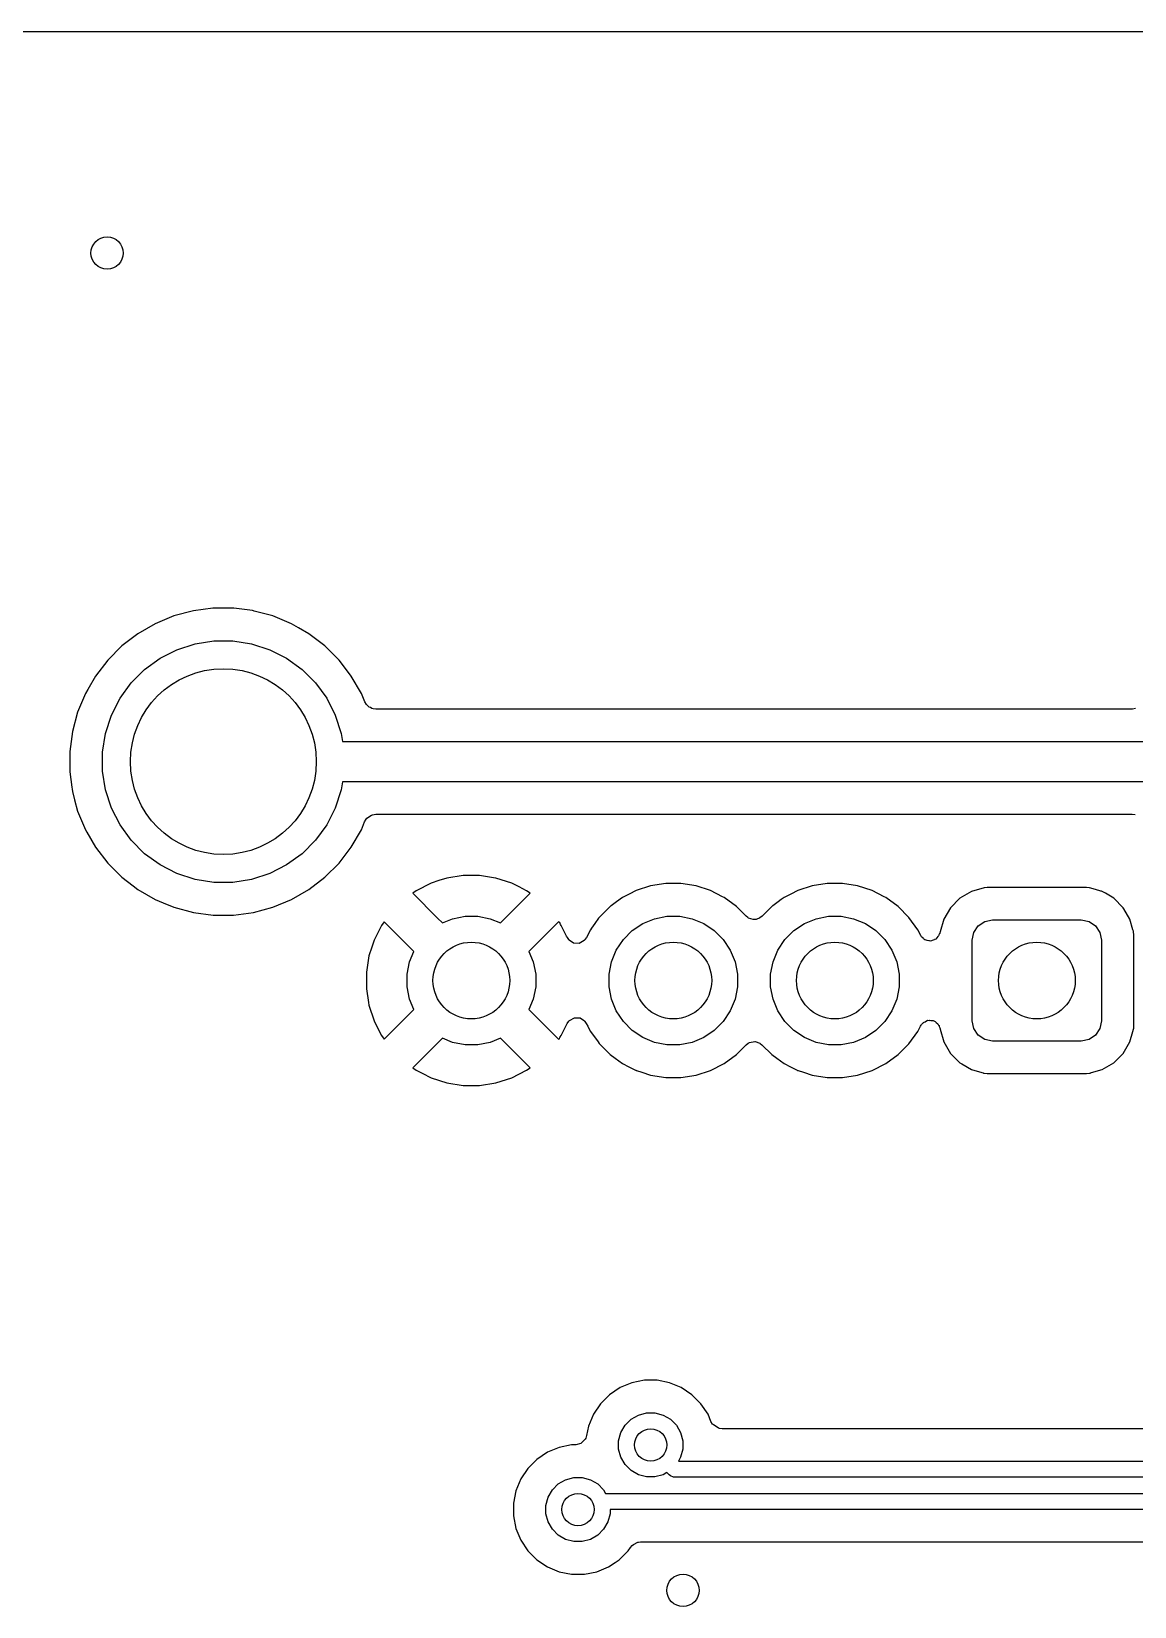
# Model space of a CAD drawing. Header units: inches. Extents: x 0.71 to 7.56, y -5.16 to -0.79.
# Drawn here: x 1.6 to 2.137, y -1.555 to -0.787 of the extents above; entities that cross this region are included whole.
import ezdxf

# ---------------------------------------------------------------- set-up
doc = ezdxf.new("R2010")
doc.units = ezdxf.units.IN
doc.header["$MEASUREMENT"] = 0
doc.layers.add('BLACK', color=250, linetype='CONTINUOUS')

msp = doc.modelspace()

# ---------------------------------------------------------------- linework, layer by layer
at = {"layer": 'BLACK', "linetype": 'CONTINUOUS'}
for p, q in [((0.90583, -0.78742), (3.14402, -0.78742)), ((1.6692, -1.0723), (1.66014, -1.07606)), ((1.67868, -1.06976), (1.6692, -1.0723)), ((1.68824, -1.06851), (1.67868, -1.06976)), ((1.68832, -1.06849), (1.68824, -1.06851)), ((1.6884, -1.06848), (1.68832, -1.06849)), ((1.69821, -1.06848), (1.6884, -1.06848)), ((1.6884, -1.06848), (1.6884, -1.06848)), ((1.6884, -1.06848), (1.6884, -1.06848)), ((1.69829, -1.06849), (1.69821, -1.06848)), ((1.69821, -1.06848), (1.69821, -1.06848)), ((1.69821, -1.06848), (1.69821, -1.06848)), ((1.69837, -1.06851), (1.69829, -1.06849)), ((1.70746, -1.0697), (1.69837, -1.06851)), ((1.70794, -1.06976), (1.70746, -1.0697)), ((1.70746, -1.0697), (1.70746, -1.0697)), ((1.7084, -1.06989), (1.70794, -1.06976)), ((1.70794, -1.06976), (1.70794, -1.06976)), ((1.70794, -1.06976), (1.70794, -1.06976)), ((1.71741, -1.0723), (1.7084, -1.06989)), ((1.7084, -1.06989), (1.7084, -1.06989)), ((1.72647, -1.07606), (1.71741, -1.0723)), ((1.65165, -1.08096), (1.64387, -1.08693)), ((1.66014, -1.07606), (1.65165, -1.08096)), ((1.66014, -1.07606), (1.66014, -1.07606)), ((1.66014, -1.07606), (1.66014, -1.07606)), ((1.66014, -1.07606), (1.66014, -1.07606)), ((1.66014, -1.07606), (1.66014, -1.07606)), ((1.66014, -1.07606), (1.66014, -1.07606)), ((1.72991, -1.07804), (1.72647, -1.07606)), ((1.72647, -1.07606), (1.72647, -1.07606)), ((1.72647, -1.07606), (1.72647, -1.07606)), ((1.73497, -1.08096), (1.72991, -1.07804)), ((1.74275, -1.08693), (1.73497, -1.08096)), ((1.64387, -1.08693), (1.63693, -1.09387)), ((1.64387, -1.08693), (1.64387, -1.08693)), ((1.64387, -1.08693), (1.64387, -1.08693)), ((1.66245, -1.09295), (1.67071, -1.08875)), ((1.67071, -1.08875), (1.67952, -1.08588)), ((1.67952, -1.08588), (1.68867, -1.08443)), ((1.68867, -1.08443), (1.69794, -1.08443)), ((1.69794, -1.08443), (1.70709, -1.08588)), ((1.70709, -1.08588), (1.71591, -1.08875)), ((1.71591, -1.08875), (1.72416, -1.09295)), ((1.74968, -1.09387), (1.74275, -1.08693)), ((1.74275, -1.08693), (1.74275, -1.08693)), ((1.74275, -1.08693), (1.74275, -1.08693)), ((1.74275, -1.08693), (1.74275, -1.08693)), ((1.63693, -1.09387), (1.63096, -1.10165)), ((1.63693, -1.09387), (1.63693, -1.09387)), ((1.63693, -1.09387), (1.63693, -1.09387)), ((1.65495, -1.0984), (1.66245, -1.09295)), ((1.72416, -1.09295), (1.73166, -1.0984)), ((1.75524, -1.10111), (1.74968, -1.09387)), ((1.74968, -1.09387), (1.74968, -1.09387)), ((1.74968, -1.09387), (1.74968, -1.09387)), ((1.74968, -1.09387), (1.74968, -1.09387)), ((1.63096, -1.10165), (1.62723, -1.1081)), ((1.64295, -1.11245), (1.6484, -1.10495)), ((1.6484, -1.10495), (1.65495, -1.0984)), ((1.73166, -1.0984), (1.73821, -1.10495)), ((1.73821, -1.10495), (1.74366, -1.11245)), ((1.75565, -1.10165), (1.75524, -1.10111)), ((1.76056, -1.11014), (1.75565, -1.10165)), ((1.62606, -1.11014), (1.6223, -1.1192)), ((1.62723, -1.1081), (1.62606, -1.11014)), ((1.62606, -1.11014), (1.62606, -1.11014)), ((1.62606, -1.11014), (1.62606, -1.11014)), ((1.62606, -1.11014), (1.62606, -1.11014)), ((1.63875, -1.12071), (1.64295, -1.11245)), ((1.74366, -1.11245), (1.74787, -1.12071)), ((1.7622, -1.1141), (1.76056, -1.11014)), ((1.76056, -1.11014), (1.76056, -1.11014)), ((1.6223, -1.1192), (1.61976, -1.12868)), ((1.63588, -1.12952), (1.63875, -1.12071)), ((1.74787, -1.12071), (1.75073, -1.12952)), ((1.76302, -1.11543), (1.7622, -1.1141)), ((1.76325, -1.1157), (1.76302, -1.11543)), ((1.76337, -1.11584), (1.76325, -1.1157)), ((1.76442, -1.11675), (1.76337, -1.11584)), ((1.76509, -1.11695), (1.76442, -1.11675)), ((1.76568, -1.11733), (1.76509, -1.11695)), ((1.76627, -1.1175), (1.76568, -1.11733)), ((1.76765, -1.1177), (1.76627, -1.1175)), ((2.13636, -1.1177), (1.76765, -1.1177)), ((2.1379, -1.11745), (2.13636, -1.1177)), ((1.61976, -1.12868), (1.61848, -1.1384)), ((1.63443, -1.13867), (1.63588, -1.12952)), ((1.75073, -1.12952), (1.75136, -1.13346)), ((1.75136, -1.13346), (2.15258, -1.13346)), ((1.61848, -1.1384), (1.61848, -1.1384)), ((1.61848, -1.1384), (1.61848, -1.1384)), ((1.61848, -1.1384), (1.61848, -1.14821)), ((1.63443, -1.14794), (1.63443, -1.13867)), ((1.61848, -1.14821), (1.61848, -1.14821)), ((1.61848, -1.14821), (1.61948, -1.15574)), ((1.63588, -1.15709), (1.63443, -1.14794)), ((1.61948, -1.15574), (1.61961, -1.15678)), ((1.61961, -1.15678), (1.61976, -1.15794)), ((1.61976, -1.15794), (1.62082, -1.16187)), ((1.63875, -1.16591), (1.63588, -1.15709)), ((1.75073, -1.15709), (1.74787, -1.16591)), ((1.75136, -1.15315), (1.75073, -1.15709)), ((2.15258, -1.15315), (1.75136, -1.15315)), ((1.62082, -1.16187), (1.6223, -1.16741)), ((1.64295, -1.17416), (1.63875, -1.16591)), ((1.74787, -1.16591), (1.74366, -1.17416)), ((1.6223, -1.16741), (1.6223, -1.16741)), ((1.6223, -1.16741), (1.62606, -1.17647)), ((1.6484, -1.18166), (1.64295, -1.17416)), ((1.74366, -1.17416), (1.73821, -1.18166)), ((1.76056, -1.17647), (1.76217, -1.17258)), ((1.76217, -1.17258), (1.76288, -1.17138)), ((1.76288, -1.17138), (1.76326, -1.17091)), ((1.76326, -1.17091), (1.76552, -1.16934)), ((1.76552, -1.16934), (1.76603, -1.16917)), ((1.76603, -1.16917), (1.76757, -1.16892)), ((1.76757, -1.16892), (2.13629, -1.16892)), ((2.13629, -1.16892), (2.13766, -1.16912)), ((1.62606, -1.17647), (1.62606, -1.17647)), ((1.62606, -1.17647), (1.62606, -1.17647)), ((1.62606, -1.17647), (1.62606, -1.17647)), ((1.62606, -1.17647), (1.62672, -1.17762)), ((1.62672, -1.17762), (1.63096, -1.18497)), ((1.65495, -1.18821), (1.6484, -1.18166)), ((1.73821, -1.18166), (1.73166, -1.18821)), ((1.75565, -1.18497), (1.76056, -1.17647)), ((1.63096, -1.18497), (1.63693, -1.19275)), ((1.66245, -1.19366), (1.65495, -1.18821)), ((1.73166, -1.18821), (1.72416, -1.19366)), ((1.74968, -1.19275), (1.75565, -1.18497)), ((1.63693, -1.19275), (1.63693, -1.19275)), ((1.63693, -1.19275), (1.63693, -1.19275)), ((1.63693, -1.19275), (1.63693, -1.19275)), ((1.63693, -1.19275), (1.64387, -1.19968)), ((1.67071, -1.19787), (1.66245, -1.19366)), ((1.72416, -1.19366), (1.71591, -1.19787)), ((1.74275, -1.19968), (1.74968, -1.19275)), ((1.64387, -1.19968), (1.64387, -1.19968)), ((1.64387, -1.19968), (1.64387, -1.19968)), ((1.64387, -1.19968), (1.64387, -1.19968)), ((1.64387, -1.19968), (1.64936, -1.2039)), ((1.64936, -1.2039), (1.65165, -1.20565)), ((1.67952, -1.20073), (1.67071, -1.19787)), ((1.68867, -1.20218), (1.67952, -1.20073)), ((1.69794, -1.20218), (1.68867, -1.20218)), ((1.70709, -1.20073), (1.69794, -1.20218)), ((1.71591, -1.19787), (1.70709, -1.20073)), ((1.73497, -1.20565), (1.74275, -1.19968)), ((1.79453, -1.20257), (1.78735, -1.20623)), ((1.79836, -1.20132), (1.79453, -1.20257)), ((1.80219, -1.20008), (1.79836, -1.20132)), ((1.81014, -1.19882), (1.80219, -1.20008)), ((1.80219, -1.20008), (1.80219, -1.20008)), ((1.80219, -1.20008), (1.80219, -1.20008)), ((1.8182, -1.19882), (1.81014, -1.19882)), ((1.81014, -1.19882), (1.81014, -1.19882)), ((1.82597, -1.20005), (1.8182, -1.19882)), ((1.8182, -1.19882), (1.8182, -1.19882)), ((1.82616, -1.20008), (1.82597, -1.20005)), ((1.83382, -1.20257), (1.82616, -1.20008)), ((1.83742, -1.2044), (1.83382, -1.20257)), ((1.841, -1.20623), (1.83742, -1.2044)), ((1.90153, -1.2039), (1.89446, -1.2062)), ((1.90888, -1.20274), (1.90153, -1.2039)), ((1.90153, -1.2039), (1.90153, -1.2039)), ((1.90153, -1.2039), (1.90153, -1.2039)), ((1.91632, -1.20274), (1.90888, -1.20274)), ((1.90888, -1.20274), (1.90888, -1.20274)), ((1.90888, -1.20274), (1.90888, -1.20274)), ((1.92367, -1.2039), (1.91632, -1.20274)), ((1.91632, -1.20274), (1.91632, -1.20274)), ((1.91632, -1.20274), (1.91632, -1.20274)), ((1.93074, -1.2062), (1.92367, -1.2039)), ((1.92367, -1.2039), (1.92367, -1.2039)), ((1.98027, -1.2039), (1.9732, -1.2062)), ((1.98762, -1.20274), (1.98027, -1.2039)), ((1.98027, -1.2039), (1.98027, -1.2039)), ((1.98027, -1.2039), (1.98027, -1.2039)), ((1.99506, -1.20274), (1.98762, -1.20274)), ((1.98762, -1.20274), (1.98762, -1.20274)), ((1.98762, -1.20274), (1.98762, -1.20274)), ((2.00241, -1.2039), (1.99506, -1.20274)), ((1.99506, -1.20274), (1.99506, -1.20274)), ((1.99506, -1.20274), (1.99506, -1.20274)), ((2.00948, -1.2062), (2.00241, -1.2039)), ((2.00241, -1.2039), (2.00241, -1.2039)), ((2.06407, -1.20482), (2.05786, -1.20662)), ((2.06552, -1.2047), (2.06407, -1.20482)), ((2.06407, -1.20482), (2.06407, -1.20482)), ((2.06407, -1.20482), (2.06407, -1.20482)), ((2.06407, -1.20482), (2.06407, -1.20482)), ((2.114, -1.2047), (2.06552, -1.2047)), ((2.06552, -1.2047), (2.06552, -1.2047)), ((2.06552, -1.2047), (2.06552, -1.2047)), ((2.11546, -1.20482), (2.114, -1.2047)), ((2.114, -1.2047), (2.114, -1.2047)), ((2.114, -1.2047), (2.114, -1.2047)), ((2.11833, -1.20565), (2.11546, -1.20482)), ((2.11546, -1.20482), (2.11546, -1.20482)), ((2.11546, -1.20482), (2.11546, -1.20482)), ((2.11546, -1.20482), (2.11546, -1.20482)), ((1.65165, -1.20565), (1.66014, -1.21056)), ((1.66014, -1.21056), (1.66014, -1.21056)), ((1.66014, -1.21056), (1.66399, -1.21215)), ((1.66399, -1.21215), (1.6692, -1.21431)), ((1.71741, -1.21431), (1.72647, -1.21056)), ((1.72647, -1.21056), (1.73497, -1.20565)), ((1.78735, -1.20623), (1.78559, -1.2075)), ((1.78559, -1.2075), (1.78559, -1.2075)), ((1.78559, -1.2075), (1.78559, -1.2075)), ((1.78559, -1.2075), (1.79762, -1.21953)), ((1.82832, -1.22193), (1.84275, -1.2075)), ((1.84275, -1.2075), (1.841, -1.20623)), ((1.841, -1.20623), (1.841, -1.20623)), ((1.84275, -1.2075), (1.84275, -1.2075)), ((1.84275, -1.2075), (1.84275, -1.2075)), ((1.84275, -1.2075), (1.84275, -1.2075)), ((1.84275, -1.2075), (1.84275, -1.2075)), ((1.88491, -1.2117), (1.88228, -1.21361)), ((1.88783, -1.20958), (1.88491, -1.2117)), ((1.88491, -1.2117), (1.88491, -1.2117)), ((1.88491, -1.2117), (1.88491, -1.2117)), ((1.89114, -1.20789), (1.88783, -1.20958)), ((1.89446, -1.2062), (1.89114, -1.20789)), ((1.93664, -1.20921), (1.93074, -1.2062)), ((1.93737, -1.20958), (1.93664, -1.20921)), ((1.93664, -1.20921), (1.93664, -1.20921)), ((1.94339, -1.21395), (1.93737, -1.20958)), ((1.93737, -1.20958), (1.93737, -1.20958)), ((1.93737, -1.20958), (1.93737, -1.20958)), ((1.96365, -1.2117), (1.96102, -1.21361)), ((1.96522, -1.21056), (1.96365, -1.2117)), ((1.96657, -1.20958), (1.96522, -1.21056)), ((1.96988, -1.20789), (1.96657, -1.20958)), ((1.9732, -1.2062), (1.96988, -1.20789)), ((2.01538, -1.20921), (2.00948, -1.2062)), ((2.01611, -1.20958), (2.01538, -1.20921)), ((2.01538, -1.20921), (2.01538, -1.20921)), ((2.02213, -1.21395), (2.01611, -1.20958)), ((2.01611, -1.20958), (2.01611, -1.20958)), ((2.01611, -1.20958), (2.01611, -1.20958)), ((2.05229, -1.20992), (2.04771, -1.21449)), ((2.05786, -1.20662), (2.05229, -1.20992)), ((2.05229, -1.20992), (2.05229, -1.20992)), ((2.05229, -1.20992), (2.05229, -1.20992)), ((2.05786, -1.20662), (2.05786, -1.20662)), ((2.121, -1.20643), (2.11833, -1.20565)), ((2.12131, -1.20647), (2.121, -1.20643)), ((2.12194, -1.20674), (2.12131, -1.20647)), ((2.1222, -1.20694), (2.12194, -1.20674)), ((2.12315, -1.2075), (2.1222, -1.20694)), ((2.12724, -1.20992), (2.12315, -1.2075)), ((2.12315, -1.2075), (2.12315, -1.2075)), ((2.13181, -1.21449), (2.12724, -1.20992)), ((2.12724, -1.20992), (2.12724, -1.20992)), ((2.12724, -1.20992), (2.12724, -1.20992)), ((1.6692, -1.21431), (1.67868, -1.21685)), ((1.67868, -1.21685), (1.6884, -1.21813)), ((1.6884, -1.21813), (1.6884, -1.21813)), ((1.6884, -1.21813), (1.69821, -1.21813)), ((1.69821, -1.21813), (1.70794, -1.21685)), ((1.69821, -1.21813), (1.69821, -1.21813)), ((1.70794, -1.21685), (1.71741, -1.21431)), ((1.79762, -1.21953), (1.80003, -1.22193)), ((1.80003, -1.22193), (1.80503, -1.21986)), ((1.80503, -1.21986), (1.81109, -1.21866)), ((1.81109, -1.21866), (1.81726, -1.21866)), ((1.81726, -1.21866), (1.82332, -1.21986)), ((1.82332, -1.21986), (1.82832, -1.22193)), ((1.87621, -1.21968), (1.87436, -1.22222)), ((1.87637, -1.21939), (1.87621, -1.21968)), ((1.88198, -1.21377), (1.87637, -1.21939)), ((1.88228, -1.21361), (1.88198, -1.21377)), ((1.88228, -1.21361), (1.88228, -1.21361)), ((1.89775, -1.22222), (1.90346, -1.21986)), ((1.90346, -1.21986), (1.90951, -1.21866)), ((1.90951, -1.21866), (1.91569, -1.21866)), ((1.91569, -1.21866), (1.92174, -1.21986)), ((1.92174, -1.21986), (1.92745, -1.22222)), ((1.94815, -1.21871), (1.94339, -1.21395)), ((1.94339, -1.21395), (1.94339, -1.21395)), ((1.94896, -1.21936), (1.94815, -1.21871)), ((1.94921, -1.21953), (1.94896, -1.21936)), ((1.95151, -1.22029), (1.94921, -1.21953)), ((1.95158, -1.22029), (1.95151, -1.22029)), ((1.95296, -1.22019), (1.95158, -1.22029)), ((1.95358, -1.21986), (1.95296, -1.22019)), ((1.95426, -1.21971), (1.95358, -1.21986)), ((1.9548, -1.21941), (1.95426, -1.21971)), ((1.95592, -1.21858), (1.9548, -1.21941)), ((1.96073, -1.21377), (1.95592, -1.21858)), ((1.96102, -1.21361), (1.96073, -1.21377)), ((1.97649, -1.22222), (1.9822, -1.21986)), ((1.9822, -1.21986), (1.98825, -1.21866)), ((1.98825, -1.21866), (1.99443, -1.21866)), ((1.99443, -1.21866), (2.00048, -1.21986)), ((2.00048, -1.21986), (2.00619, -1.22222)), ((2.02739, -1.21921), (2.02213, -1.21395)), ((2.03176, -1.22523), (2.02739, -1.21921)), ((2.04442, -1.22006), (2.04261, -1.22628)), ((2.04771, -1.21449), (2.04442, -1.22006)), ((2.04442, -1.22006), (2.04442, -1.22006)), ((2.04771, -1.21449), (2.04771, -1.21449)), ((2.04771, -1.21449), (2.04771, -1.21449)), ((2.06434, -1.22122), (2.06811, -1.22047)), ((2.06811, -1.22047), (2.11142, -1.22047)), ((2.11142, -1.22047), (2.11518, -1.22122)), ((2.13212, -1.215), (2.13181, -1.21449)), ((2.13181, -1.21449), (2.13181, -1.21449)), ((2.13181, -1.21449), (2.13181, -1.21449)), ((2.13181, -1.21449), (2.13181, -1.21449)), ((2.13511, -1.22006), (2.13212, -1.215)), ((2.13512, -1.2201), (2.13511, -1.22006)), ((2.13661, -1.22523), (2.13512, -1.2201)), ((1.7704, -1.22317), (1.76674, -1.23035)), ((1.77167, -1.22142), (1.7704, -1.22317)), ((1.78611, -1.23585), (1.77167, -1.22142)), ((1.77167, -1.22142), (1.77167, -1.22142)), ((1.77167, -1.22142), (1.77167, -1.22142)), ((1.85667, -1.22142), (1.84224, -1.23585)), ((1.85723, -1.22165), (1.85667, -1.22142)), ((1.8576, -1.2227), (1.85723, -1.22165)), ((1.85795, -1.22318), (1.8576, -1.2227)), ((1.86061, -1.22839), (1.85795, -1.22318)), ((1.85795, -1.22318), (1.85795, -1.22318)), ((1.87217, -1.22523), (1.87025, -1.229)), ((1.87277, -1.22441), (1.87217, -1.22523)), ((1.87217, -1.22523), (1.87217, -1.22523)), ((1.87436, -1.22222), (1.87277, -1.22441)), ((1.88825, -1.23002), (1.89262, -1.22565)), ((1.89262, -1.22565), (1.89775, -1.22222)), ((1.92745, -1.22222), (1.93258, -1.22565)), ((1.93258, -1.22565), (1.93695, -1.23002)), ((1.96699, -1.23002), (1.97136, -1.22565)), ((1.97136, -1.22565), (1.97649, -1.22222)), ((2.00619, -1.22222), (2.01132, -1.22565)), ((2.01132, -1.22565), (2.01569, -1.23002)), ((2.03237, -1.22641), (2.03176, -1.22523)), ((2.03244, -1.22656), (2.03237, -1.22641)), ((2.0332, -1.22806), (2.03244, -1.22656)), ((2.03359, -1.2287), (2.0332, -1.22806)), ((2.04179, -1.22827), (2.04145, -1.2286)), ((2.04205, -1.22782), (2.04179, -1.22827)), ((2.04218, -1.22763), (2.04205, -1.2278)), ((2.04205, -1.2278), (2.04205, -1.22782)), ((2.04237, -1.22713), (2.04218, -1.22763)), ((2.04256, -1.22653), (2.04237, -1.22713)), ((2.04257, -1.22641), (2.04255, -1.22641)), ((2.04255, -1.22641), (2.04256, -1.22653)), ((2.04258, -1.22642), (2.04257, -1.22641)), ((2.04257, -1.22641), (2.04257, -1.22641)), ((2.04257, -1.22641), (2.04257, -1.22641)), ((2.04261, -1.22628), (2.04258, -1.22642)), ((2.05827, -1.23031), (2.05902, -1.22655)), ((2.05902, -1.22655), (2.06115, -1.22336)), ((2.06115, -1.22336), (2.06434, -1.22122)), ((2.11518, -1.22122), (2.11838, -1.22336)), ((2.11838, -1.22336), (2.12051, -1.22655)), ((2.12051, -1.22655), (2.12126, -1.23031)), ((2.13684, -1.22602), (2.13661, -1.22523)), ((2.13691, -1.22628), (2.13684, -1.22602)), ((2.13703, -1.22773), (2.13691, -1.22628)), ((2.13703, -1.27227), (2.13703, -1.22773)), ((1.76565, -1.23372), (1.76425, -1.23802)), ((1.76674, -1.23035), (1.76565, -1.23372)), ((1.78403, -1.24086), (1.78611, -1.23585)), ((1.84224, -1.23585), (1.84431, -1.24086)), ((1.86096, -1.2291), (1.86061, -1.22839)), ((1.86162, -1.23008), (1.86096, -1.2291)), ((1.86171, -1.23018), (1.86162, -1.23008)), ((1.86186, -1.23035), (1.86171, -1.23018)), ((1.86398, -1.23178), (1.86186, -1.23035)), ((1.86673, -1.23189), (1.86398, -1.23178)), ((1.8691, -1.23051), (1.86673, -1.23189)), ((1.86945, -1.23014), (1.8691, -1.23051)), ((1.8695, -1.23007), (1.86945, -1.23014)), ((1.87025, -1.229), (1.8695, -1.23007)), ((1.88246, -1.24086), (1.88482, -1.23515)), ((1.88482, -1.23515), (1.88825, -1.23002)), ((1.93695, -1.23002), (1.94038, -1.23515)), ((1.94038, -1.23515), (1.94274, -1.24086)), ((1.9612, -1.24086), (1.96356, -1.23515)), ((1.96356, -1.23515), (1.96699, -1.23002)), ((2.01569, -1.23002), (2.01912, -1.23515)), ((2.01912, -1.23515), (2.02148, -1.24086)), ((2.03361, -1.22872), (2.03359, -1.2287)), ((2.03428, -1.22932), (2.03361, -1.22872)), ((2.03455, -1.22969), (2.03428, -1.22932)), ((2.03482, -1.2298), (2.03455, -1.22969)), ((2.0352, -1.23013), (2.03482, -1.2298)), ((2.03525, -1.23016), (2.0352, -1.23013)), ((2.03638, -1.23042), (2.03525, -1.23016)), ((2.03525, -1.23016), (2.03525, -1.23016)), ((2.03711, -1.2307), (2.03638, -1.23042)), ((2.0374, -1.23065), (2.03711, -1.2307)), ((2.03793, -1.23077), (2.0374, -1.23065)), ((2.03926, -1.23028), (2.03793, -1.23077)), ((2.0398, -1.23018), (2.03926, -1.23028)), ((2.03996, -1.23003), (2.0398, -1.23018)), ((2.04052, -1.22982), (2.03996, -1.23003)), ((2.04145, -1.2286), (2.04052, -1.22982)), ((2.05827, -1.26969), (2.05827, -1.23031)), ((2.12126, -1.23031), (2.12126, -1.26969)), ((1.76425, -1.23802), (1.76299, -1.24597)), ((1.76425, -1.23802), (1.76425, -1.23802)), ((1.76425, -1.23802), (1.76425, -1.23802)), ((1.78283, -1.24691), (1.78403, -1.24086)), ((1.84431, -1.24086), (1.84552, -1.24691)), ((1.88125, -1.24691), (1.88246, -1.24086)), ((1.94274, -1.24086), (1.94394, -1.24691)), ((1.95999, -1.24691), (1.9612, -1.24086)), ((2.02148, -1.24086), (2.02268, -1.24691)), ((1.76299, -1.24597), (1.76299, -1.25403)), ((1.78283, -1.25309), (1.78283, -1.24691)), ((1.84552, -1.24691), (1.84552, -1.25309)), ((1.88125, -1.25309), (1.88125, -1.24691)), ((1.94394, -1.24691), (1.94394, -1.25309)), ((1.95999, -1.25309), (1.95999, -1.24691)), ((2.02268, -1.24691), (2.02268, -1.25309)), ((1.76299, -1.25403), (1.76406, -1.26074)), ((1.78403, -1.25914), (1.78283, -1.25309)), ((1.84552, -1.25309), (1.84431, -1.25914)), ((1.88246, -1.25914), (1.88125, -1.25309)), ((1.94394, -1.25309), (1.94274, -1.25914)), ((1.9612, -1.25914), (1.95999, -1.25309)), ((2.02268, -1.25309), (2.02148, -1.25914)), ((1.76406, -1.26074), (1.76425, -1.26198)), ((1.76425, -1.26198), (1.76674, -1.26965)), ((1.77167, -1.27858), (1.78611, -1.26415)), ((1.78611, -1.26415), (1.78403, -1.25914)), ((1.84431, -1.25914), (1.84224, -1.26415)), ((1.84224, -1.26415), (1.85667, -1.27858)), ((1.88482, -1.26485), (1.88246, -1.25914)), ((1.88825, -1.26998), (1.88482, -1.26485)), ((1.94038, -1.26485), (1.93695, -1.26998)), ((1.94274, -1.25914), (1.94038, -1.26485)), ((1.96356, -1.26485), (1.9612, -1.25914)), ((1.96699, -1.26998), (1.96356, -1.26485)), ((2.01912, -1.26485), (2.01569, -1.26998)), ((2.02148, -1.25914), (2.01912, -1.26485)), ((1.76674, -1.26965), (1.76867, -1.27344)), ((1.76867, -1.27344), (1.7704, -1.27683)), ((1.85795, -1.27682), (1.86092, -1.271)), ((1.86092, -1.271), (1.86172, -1.26986)), ((1.86172, -1.26986), (1.86207, -1.26949)), ((1.86207, -1.26949), (1.86444, -1.26811)), ((1.86444, -1.26811), (1.86719, -1.26822)), ((1.86719, -1.26822), (1.8693, -1.26965)), ((1.8693, -1.26965), (1.86954, -1.26992)), ((1.86954, -1.26992), (1.8702, -1.2709)), ((1.8702, -1.2709), (1.8709, -1.27227)), ((1.8709, -1.27227), (1.87164, -1.27372)), ((1.87164, -1.27372), (1.87217, -1.27477)), ((1.89262, -1.27435), (1.88825, -1.26998)), ((1.89775, -1.27778), (1.89262, -1.27435)), ((1.93258, -1.27435), (1.92745, -1.27778)), ((1.93695, -1.26998), (1.93258, -1.27435)), ((1.97136, -1.27435), (1.96699, -1.26998)), ((1.97649, -1.27778), (1.97136, -1.27435)), ((2.01132, -1.27435), (2.00619, -1.27778)), ((2.01569, -1.26998), (2.01132, -1.27435)), ((2.03176, -1.27477), (2.03306, -1.27223)), ((2.03306, -1.27223), (2.0334, -1.27183)), ((2.0334, -1.27183), (2.03355, -1.27146)), ((2.03355, -1.27146), (2.03386, -1.2711)), ((2.03386, -1.2711), (2.03416, -1.27077)), ((2.03416, -1.27077), (2.03445, -1.2706)), ((2.03445, -1.2706), (2.03455, -1.27049)), ((2.03455, -1.27049), (2.0349, -1.27024)), ((2.0349, -1.27024), (2.03535, -1.27008)), ((2.03535, -1.27008), (2.03654, -1.26939)), ((2.03654, -1.26939), (2.03723, -1.26941)), ((2.03723, -1.26941), (2.03749, -1.26932)), ((2.03749, -1.26932), (2.03803, -1.26945)), ((2.03803, -1.26945), (2.03929, -1.2695)), ((2.03929, -1.2695), (2.0398, -1.26987)), ((2.0398, -1.26987), (2.04017, -1.26995)), ((2.04017, -1.26995), (2.04069, -1.27049)), ((2.04069, -1.27049), (2.04153, -1.27109)), ((2.04153, -1.27109), (2.04157, -1.27113)), ((2.04157, -1.27113), (2.04184, -1.27168)), ((2.04184, -1.27168), (2.04208, -1.27193)), ((2.04208, -1.27193), (2.04216, -1.27235)), ((2.04216, -1.27235), (2.0425, -1.27305)), ((2.0425, -1.27305), (2.04251, -1.27307)), ((2.04251, -1.27307), (2.04258, -1.27358)), ((2.04258, -1.27358), (2.04259, -1.27358)), ((2.04259, -1.27358), (2.04259, -1.27358)), ((2.04259, -1.27358), (2.04259, -1.27358)), ((2.04259, -1.27358), (2.04261, -1.27372)), ((2.04261, -1.27372), (2.04261, -1.27372)), ((2.04261, -1.27372), (2.04442, -1.27994)), ((2.05902, -1.27345), (2.05827, -1.26969)), ((2.06115, -1.27664), (2.05902, -1.27345)), ((2.12051, -1.27345), (2.11838, -1.27664)), ((2.12126, -1.26969), (2.12051, -1.27345)), ((2.13657, -1.27489), (2.13691, -1.27372)), ((2.13691, -1.27372), (2.13696, -1.27315)), ((2.13691, -1.27372), (2.13691, -1.27372)), ((2.13696, -1.27315), (2.13703, -1.27227)), ((1.7704, -1.27683), (1.7704, -1.27683)), ((1.7704, -1.27683), (1.77167, -1.27858)), ((1.77167, -1.27858), (1.77167, -1.27858)), ((1.77167, -1.27858), (1.77167, -1.27858)), ((1.77167, -1.27858), (1.77167, -1.27858)), ((1.80003, -1.27807), (1.78559, -1.2925)), ((1.80503, -1.28014), (1.80003, -1.27807)), ((1.81109, -1.28134), (1.80503, -1.28014)), ((1.81726, -1.28134), (1.81109, -1.28134)), ((1.82332, -1.28014), (1.81726, -1.28134)), ((1.82832, -1.27807), (1.82332, -1.28014)), ((1.84275, -1.2925), (1.82832, -1.27807)), ((1.85667, -1.27858), (1.85706, -1.27842)), ((1.85667, -1.27858), (1.85667, -1.27858)), ((1.85667, -1.27858), (1.85667, -1.27858)), ((1.85667, -1.27858), (1.85667, -1.27858)), ((1.85706, -1.27842), (1.85734, -1.27785)), ((1.85734, -1.27785), (1.85741, -1.27758)), ((1.85741, -1.27758), (1.8575, -1.27743)), ((1.8575, -1.27743), (1.85795, -1.27682)), ((1.85795, -1.27682), (1.85795, -1.27682)), ((1.87217, -1.27477), (1.87593, -1.27994)), ((1.87593, -1.27994), (1.87653, -1.28077)), ((1.87653, -1.28077), (1.87655, -1.28079)), ((1.87655, -1.28079), (1.88181, -1.28605)), ((1.90346, -1.28014), (1.89775, -1.27778)), ((1.90951, -1.28134), (1.90346, -1.28014)), ((1.91569, -1.28134), (1.90951, -1.28134)), ((1.92174, -1.28014), (1.91569, -1.28134)), ((1.92745, -1.27778), (1.92174, -1.28014)), ((1.94339, -1.28605), (1.94802, -1.28142)), ((1.94802, -1.28142), (1.94913, -1.28059)), ((1.94913, -1.28059), (1.94967, -1.28029)), ((1.94967, -1.28029), (1.95236, -1.27971)), ((1.95236, -1.27971), (1.95243, -1.27971)), ((1.95243, -1.27971), (1.95472, -1.28047)), ((1.95472, -1.28047), (1.95498, -1.28064)), ((1.95498, -1.28064), (1.95579, -1.28129)), ((1.95579, -1.28129), (1.96055, -1.28605)), ((1.9822, -1.28014), (1.97649, -1.27778)), ((1.98825, -1.28134), (1.9822, -1.28014)), ((1.99443, -1.28134), (1.98825, -1.28134)), ((2.00048, -1.28014), (1.99443, -1.28134)), ((2.00619, -1.27778), (2.00048, -1.28014)), ((2.02213, -1.28605), (2.02739, -1.28079)), ((2.02739, -1.28079), (2.03176, -1.27477)), ((2.04442, -1.27994), (2.04442, -1.27994)), ((2.04442, -1.27994), (2.04771, -1.28551)), ((2.06434, -1.27878), (2.06115, -1.27664)), ((2.06811, -1.27953), (2.06434, -1.27878)), ((2.11142, -1.27953), (2.06811, -1.27953)), ((2.11518, -1.27878), (2.11142, -1.27953)), ((2.11838, -1.27664), (2.11518, -1.27878)), ((2.13181, -1.28551), (2.13511, -1.27994)), ((2.13511, -1.27994), (2.13657, -1.27489)), ((1.88181, -1.28605), (1.88431, -1.28787)), ((1.88431, -1.28787), (1.88783, -1.29042)), ((1.93737, -1.29042), (1.94339, -1.28605)), ((1.96055, -1.28605), (1.96305, -1.28787)), ((1.96305, -1.28787), (1.96657, -1.29042)), ((2.01611, -1.29042), (2.02213, -1.28605)), ((2.04771, -1.28551), (2.04771, -1.28551)), ((2.04771, -1.28551), (2.04771, -1.28551)), ((2.04771, -1.28551), (2.05229, -1.29008)), ((2.12724, -1.29008), (2.13181, -1.28551)), ((1.78559, -1.2925), (1.78559, -1.2925)), ((1.78559, -1.2925), (1.78559, -1.2925)), ((1.78559, -1.2925), (1.78735, -1.29377)), ((1.78735, -1.29377), (1.79012, -1.29519)), ((1.79012, -1.29519), (1.79453, -1.29743)), ((1.83382, -1.29743), (1.841, -1.29377)), ((1.841, -1.29377), (1.84275, -1.2925)), ((1.88783, -1.29042), (1.88783, -1.29042)), ((1.88783, -1.29042), (1.88783, -1.29042)), ((1.88783, -1.29042), (1.89096, -1.29202)), ((1.89096, -1.29202), (1.8942, -1.29367)), ((1.8942, -1.29367), (1.89426, -1.29371)), ((1.89426, -1.29371), (1.89441, -1.29378)), ((1.89441, -1.29378), (1.89449, -1.29382)), ((1.89449, -1.29382), (1.89464, -1.29386)), ((1.89464, -1.29386), (1.89725, -1.29471)), ((1.89725, -1.29471), (1.90153, -1.2961)), ((1.90153, -1.2961), (1.90888, -1.29726)), ((1.90888, -1.29726), (1.90888, -1.29726)), ((1.90888, -1.29726), (1.91632, -1.29726)), ((1.91632, -1.29726), (1.92367, -1.2961)), ((1.91632, -1.29726), (1.91632, -1.29726)), ((1.92367, -1.2961), (1.93074, -1.2938)), ((1.93074, -1.2938), (1.93737, -1.29042)), ((1.96657, -1.29042), (1.96657, -1.29042)), ((1.96657, -1.29042), (1.96657, -1.29042)), ((1.96657, -1.29042), (1.9697, -1.29202)), ((1.9697, -1.29202), (1.97294, -1.29367)), ((1.97294, -1.29367), (1.973, -1.29371)), ((1.973, -1.29371), (1.97315, -1.29378)), ((1.97315, -1.29378), (1.97323, -1.29382)), ((1.97323, -1.29382), (1.97338, -1.29386)), ((1.97338, -1.29386), (1.97599, -1.29471)), ((1.97599, -1.29471), (1.98027, -1.2961)), ((1.98027, -1.2961), (1.98762, -1.29726)), ((1.98762, -1.29726), (1.98762, -1.29726)), ((1.98762, -1.29726), (1.99506, -1.29726)), ((1.99506, -1.29726), (2.00241, -1.2961)), ((1.99506, -1.29726), (1.99506, -1.29726)), ((2.00241, -1.2961), (2.00948, -1.2938)), ((2.00948, -1.2938), (2.01611, -1.29042)), ((2.05229, -1.29008), (2.05328, -1.29067)), ((2.05328, -1.29067), (2.05786, -1.29338)), ((2.05786, -1.29338), (2.0584, -1.29353)), ((2.0584, -1.29353), (2.06365, -1.29506)), ((2.06365, -1.29506), (2.06365, -1.29506)), ((2.06365, -1.29506), (2.06369, -1.29508)), ((2.06369, -1.29508), (2.06404, -1.29517)), ((2.06404, -1.29517), (2.06407, -1.29518)), ((2.06407, -1.29518), (2.06407, -1.29518)), ((2.06407, -1.29518), (2.06407, -1.29518)), ((2.06407, -1.29518), (2.06407, -1.29518)), ((2.06407, -1.29518), (2.06407, -1.29518)), ((2.06407, -1.29518), (2.06552, -1.2953)), ((2.06552, -1.2953), (2.06552, -1.2953)), ((2.06552, -1.2953), (2.114, -1.2953)), ((2.114, -1.2953), (2.11546, -1.29518)), ((2.114, -1.2953), (2.114, -1.2953)), ((2.11546, -1.29518), (2.11548, -1.29517)), ((2.11546, -1.29518), (2.11546, -1.29518)), ((2.11546, -1.29518), (2.11546, -1.29518)), ((2.11546, -1.29518), (2.11546, -1.29518)), ((2.11546, -1.29518), (2.11546, -1.29518)), ((2.11548, -1.29517), (2.11583, -1.29508)), ((2.11583, -1.29508), (2.11588, -1.29506)), ((2.11588, -1.29506), (2.11759, -1.29456)), ((2.11759, -1.29456), (2.12167, -1.29338)), ((2.12167, -1.29338), (2.12724, -1.29008)), ((1.79453, -1.29743), (1.79453, -1.29743)), ((1.79453, -1.29743), (1.79453, -1.29743)), ((1.79453, -1.29743), (1.80219, -1.29992)), ((1.80219, -1.29992), (1.81014, -1.30118)), ((1.81014, -1.30118), (1.8182, -1.30118)), ((1.8182, -1.30118), (1.82616, -1.29992)), ((1.8182, -1.30118), (1.8182, -1.30118)), ((1.82616, -1.29992), (1.83382, -1.29743)), ((1.88665, -1.44845), (1.88148, -1.4519)), ((1.89238, -1.44607), (1.88665, -1.44845)), ((1.88665, -1.44845), (1.88665, -1.44845)), ((1.88665, -1.44845), (1.88665, -1.44845)), ((1.89847, -1.44486), (1.89238, -1.44607)), ((1.89238, -1.44607), (1.89238, -1.44607)), ((1.90468, -1.44486), (1.89847, -1.44486)), ((1.89847, -1.44486), (1.89847, -1.44486)), ((1.89847, -1.44486), (1.89847, -1.44486)), ((1.91077, -1.44607), (1.90468, -1.44486)), ((1.90468, -1.44486), (1.90468, -1.44486)), ((1.90468, -1.44486), (1.90468, -1.44486)), ((1.9165, -1.44845), (1.91077, -1.44607)), ((1.91077, -1.44607), (1.91077, -1.44607)), ((1.92166, -1.4519), (1.9165, -1.44845)), ((1.9165, -1.44845), (1.9165, -1.44845)), ((1.9165, -1.44845), (1.9165, -1.44845)), ((1.9165, -1.44845), (1.9165, -1.44845)), ((1.9165, -1.44845), (1.9165, -1.44845)), ((1.87709, -1.45629), (1.87365, -1.46145)), ((1.8771, -1.45629), (1.87709, -1.45629)), ((1.87709, -1.45629), (1.87709, -1.45629)), ((1.88148, -1.4519), (1.8771, -1.45629)), ((1.88148, -1.4519), (1.88148, -1.4519)), ((1.88148, -1.4519), (1.88148, -1.4519)), ((1.92167, -1.4519), (1.92166, -1.4519)), ((1.92166, -1.4519), (1.92166, -1.4519)), ((1.92605, -1.45629), (1.92167, -1.4519)), ((1.9295, -1.46145), (1.92605, -1.45629)), ((1.92605, -1.45629), (1.92605, -1.45629)), ((1.92605, -1.45629), (1.92605, -1.45629)), ((1.87365, -1.46145), (1.87127, -1.46718)), ((1.87365, -1.46145), (1.87365, -1.46145)), ((1.87365, -1.46145), (1.87365, -1.46145)), ((1.88908, -1.46679), (1.89199, -1.46388)), ((1.89199, -1.46388), (1.89555, -1.46183)), ((1.89555, -1.46183), (1.89952, -1.46076)), ((1.89952, -1.46076), (1.90363, -1.46076)), ((1.90363, -1.46076), (1.9076, -1.46183)), ((1.9076, -1.46183), (1.91116, -1.46388)), ((1.91116, -1.46388), (1.91407, -1.46679)), ((1.93093, -1.46489), (1.9295, -1.46145)), ((1.9295, -1.46145), (1.9295, -1.46145)), ((1.93175, -1.46622), (1.93093, -1.46489)), ((1.93198, -1.46648), (1.93175, -1.46622)), ((1.86962, -1.4736), (1.86771, -1.47558)), ((1.8699, -1.47305), (1.86962, -1.4736)), ((1.87036, -1.47174), (1.8699, -1.47305)), ((1.87127, -1.46719), (1.87036, -1.47174)), ((1.87127, -1.46718), (1.87127, -1.46718)), ((1.87127, -1.46718), (1.87127, -1.46719)), ((1.88596, -1.47432), (1.88703, -1.47035)), ((1.88703, -1.47035), (1.88908, -1.46679)), ((1.91407, -1.46679), (1.91612, -1.47035)), ((1.91612, -1.47035), (1.91719, -1.47432)), ((1.9321, -1.46663), (1.93198, -1.46648)), ((1.93442, -1.46811), (1.9321, -1.46663)), ((1.93501, -1.46829), (1.93442, -1.46811)), ((1.93638, -1.46848), (1.93501, -1.46829)), ((2.31783, -1.46848), (1.93638, -1.46848)), ((1.93638, -1.46848), (1.93638, -1.46848)), ((1.93638, -1.46848), (1.93638, -1.46848)), ((1.85121, -1.47995), (1.84605, -1.48339)), ((1.85695, -1.47757), (1.85121, -1.47994)), ((1.85121, -1.47994), (1.85121, -1.47995)), ((1.85121, -1.47995), (1.85121, -1.47995)), ((1.86304, -1.47636), (1.85695, -1.47757)), ((1.85695, -1.47757), (1.85695, -1.47757)), ((1.86504, -1.47636), (1.86304, -1.47636)), ((1.86746, -1.47572), (1.86504, -1.47636)), ((1.86771, -1.47558), (1.86746, -1.47572)), ((1.86771, -1.47558), (1.86771, -1.47558)), ((1.86771, -1.47558), (1.86771, -1.47558)), ((1.86771, -1.47558), (1.86771, -1.47558)), ((1.88596, -1.47843), (1.88596, -1.47432)), ((1.88703, -1.4824), (1.88596, -1.47843)), ((1.91719, -1.47843), (1.91612, -1.4824)), ((1.91719, -1.47432), (1.91719, -1.47843)), ((1.84166, -1.48778), (1.83821, -1.49295)), ((1.84605, -1.48339), (1.84166, -1.48778)), ((1.84166, -1.48778), (1.84166, -1.48778)), ((1.84166, -1.48778), (1.84166, -1.48778)), ((1.84605, -1.48339), (1.84605, -1.48339)), ((1.88908, -1.48596), (1.88703, -1.4824)), ((1.89199, -1.48887), (1.88908, -1.48596)), ((1.89555, -1.49093), (1.89199, -1.48887)), ((1.91612, -1.4824), (1.91506, -1.48425)), ((1.91506, -1.48425), (2.48105, -1.48425)), ((1.83821, -1.49295), (1.83584, -1.49868)), ((1.83821, -1.49295), (1.83821, -1.49295)), ((1.83821, -1.49295), (1.83821, -1.49295)), ((1.85365, -1.49829), (1.85655, -1.49538)), ((1.85655, -1.49538), (1.86012, -1.49332)), ((1.86012, -1.49332), (1.86409, -1.49226)), ((1.86409, -1.49226), (1.8682, -1.49226)), ((1.8682, -1.49226), (1.87217, -1.49332)), ((1.87217, -1.49332), (1.87573, -1.49538)), ((1.87573, -1.49538), (1.87864, -1.49829)), ((1.89952, -1.49199), (1.89555, -1.49093)), ((1.90363, -1.49199), (1.89952, -1.49199)), ((1.9076, -1.49093), (1.90363, -1.49199)), ((1.90947, -1.48985), (1.9076, -1.49093)), ((1.9106, -1.49097), (1.90947, -1.48985)), ((1.9112, -1.49146), (1.9106, -1.49097)), ((1.91262, -1.49205), (1.9112, -1.49146)), ((1.91339, -1.49213), (1.91262, -1.49205)), ((2.48268, -1.49213), (1.91339, -1.49213)), ((1.83584, -1.49868), (1.83463, -1.50477)), ((1.83584, -1.49868), (1.83584, -1.49868)), ((1.85053, -1.50582), (1.85159, -1.50185)), ((1.85159, -1.50185), (1.85365, -1.49829)), ((1.87864, -1.49829), (1.87962, -1.5)), ((1.87962, -1.5), (2.48757, -1.5)), ((1.83463, -1.50477), (1.83463, -1.50477)), ((1.83463, -1.50477), (1.83463, -1.51098)), ((1.83463, -1.51098), (1.83463, -1.51098)), ((1.83463, -1.51098), (1.83463, -1.51098)), ((1.83463, -1.51098), (1.83584, -1.51707)), ((1.85053, -1.50993), (1.85053, -1.50582)), ((1.85159, -1.5139), (1.85053, -1.50993)), ((1.88176, -1.50993), (1.88069, -1.5139)), ((2.4892, -1.50787), (1.88176, -1.50787)), ((1.88176, -1.50787), (1.88176, -1.50993)), ((1.83584, -1.51707), (1.83584, -1.51707)), ((1.83584, -1.51707), (1.83821, -1.5228)), ((1.85365, -1.51746), (1.85159, -1.5139)), ((1.85655, -1.52037), (1.85365, -1.51746)), ((1.87864, -1.51746), (1.87573, -1.52037)), ((1.88069, -1.5139), (1.87864, -1.51746)), ((1.83821, -1.5228), (1.83821, -1.5228)), ((1.83821, -1.5228), (1.83821, -1.5228)), ((1.83821, -1.5228), (1.84166, -1.52796)), ((1.86012, -1.52242), (1.85655, -1.52037)), ((1.86409, -1.52349), (1.86012, -1.52242)), ((1.8682, -1.52349), (1.86409, -1.52349)), ((1.87217, -1.52242), (1.8682, -1.52349)), ((1.87573, -1.52037), (1.87217, -1.52242)), ((1.89062, -1.52796), (1.89167, -1.52639)), ((1.89167, -1.52639), (1.8926, -1.52536)), ((1.8926, -1.52536), (1.89323, -1.52483)), ((1.89323, -1.52483), (1.89537, -1.5238)), ((1.89537, -1.5238), (1.89548, -1.52378)), ((1.89548, -1.52378), (1.89563, -1.52374)), ((1.89563, -1.52374), (1.89662, -1.52364)), ((1.89662, -1.52364), (2.49179, -1.52364)), ((1.84166, -1.52796), (1.84166, -1.52796)), ((1.84166, -1.52796), (1.84166, -1.52796)), ((1.84166, -1.52796), (1.84605, -1.53235)), ((1.84605, -1.53235), (1.84605, -1.53235)), ((1.84605, -1.53235), (1.84605, -1.53235)), ((1.84605, -1.53235), (1.84605, -1.53235)), ((1.84605, -1.53235), (1.85121, -1.5358)), ((1.88107, -1.5358), (1.88424, -1.53368)), ((1.88424, -1.53368), (1.88623, -1.53235)), ((1.88623, -1.53235), (1.89062, -1.52796)), ((1.88623, -1.53235), (1.88623, -1.53235)), ((1.89062, -1.52796), (1.89062, -1.52796)), ((1.89062, -1.52796), (1.89062, -1.52796)), ((1.85121, -1.5358), (1.85121, -1.5358)), ((1.85121, -1.5358), (1.85695, -1.53818)), ((1.85695, -1.53818), (1.85695, -1.53818)), ((1.85695, -1.53818), (1.86304, -1.53939)), ((1.86304, -1.53939), (1.86304, -1.53939)), ((1.86304, -1.53939), (1.86304, -1.53939)), ((1.86304, -1.53939), (1.86925, -1.53939)), ((1.86925, -1.53939), (1.87533, -1.53818)), ((1.86925, -1.53939), (1.86925, -1.53939)), ((1.87533, -1.53818), (1.88107, -1.5358))]:
    msp.add_line(p, q, dxfattribs=at)
at = {"layer": 'BLACK'}
for centre, radius in [((1.63666, -0.8954), 0.00787), ((1.69331, -1.14331), 0.04528), ((1.81417, -1.25), 0.0187), ((1.9126, -1.25), 0.0187), ((1.99134, -1.25), 0.0187), ((2.08976, -1.25), 0.0187), ((1.90157, -1.47638), 0.00787), ((1.86614, -1.50787), 0.00787), ((1.91732, -1.54724), 0.00787)]:
    msp.add_circle(centre, radius, dxfattribs=at)
at = {"layer": 'WHITE'}
for centre, radius in [((1.63666, -0.8954), 0.00787), ((1.69331, -1.14331), 0.04528), ((1.81417, -1.25), 0.0187), ((1.9126, -1.25), 0.0187), ((1.99134, -1.25), 0.0187), ((2.08976, -1.25), 0.0187), ((1.90157, -1.47638), 0.00787), ((1.86614, -1.50787), 0.00787), ((1.91732, -1.54724), 0.00787)]:
    msp.add_circle(centre, radius, dxfattribs=at)

doc.saveas('drawing.dxf')
